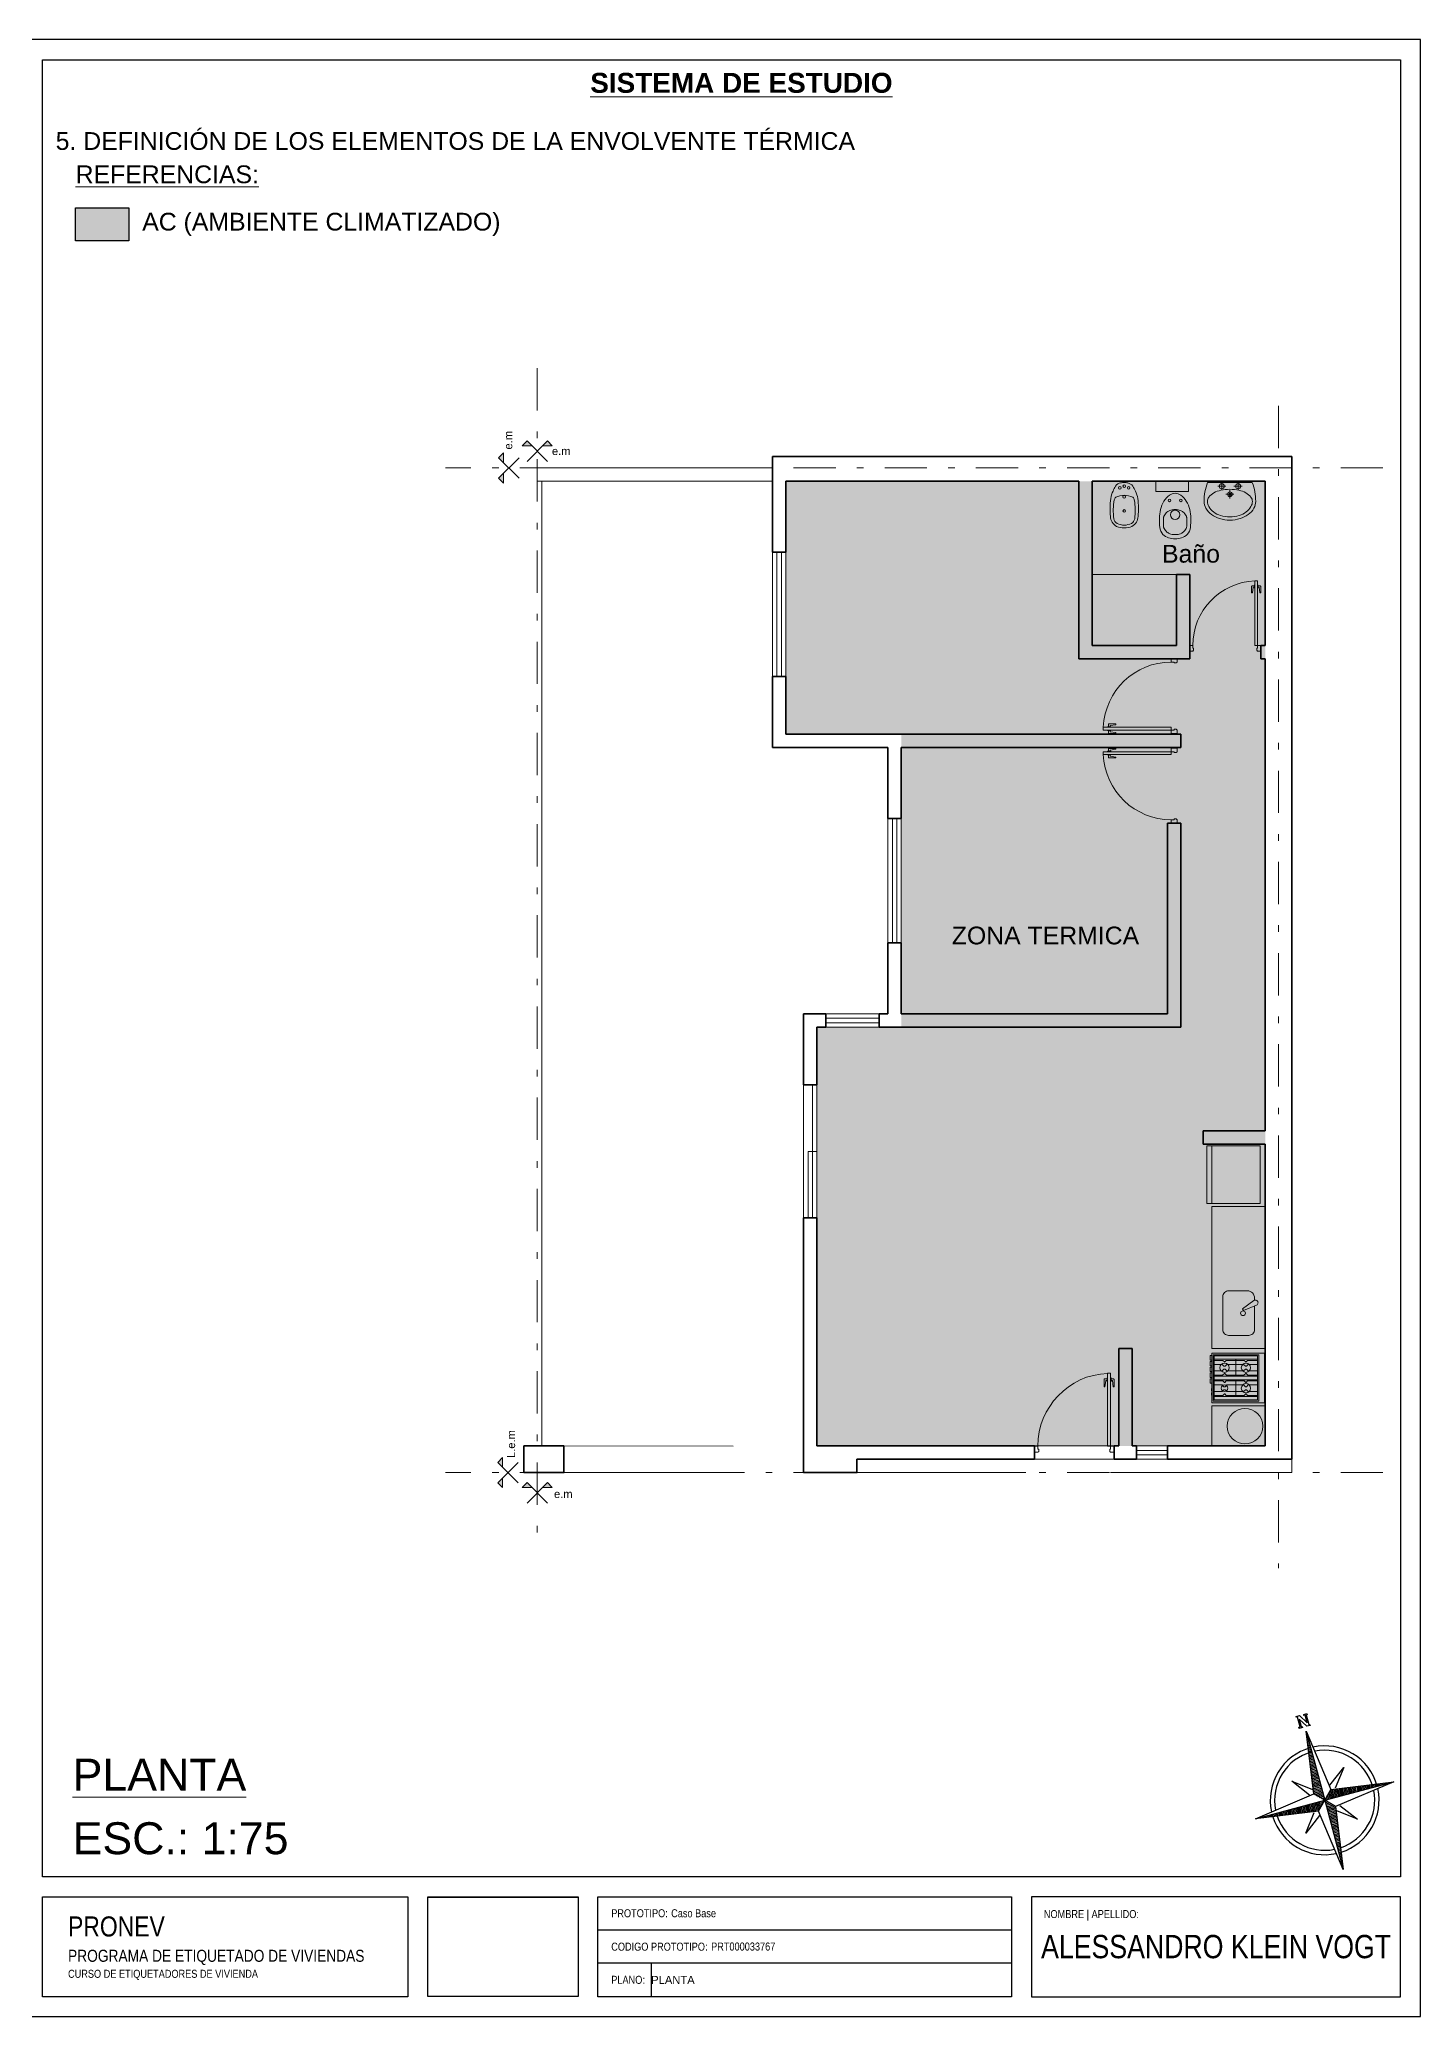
# Model space of a CAD drawing. Header units: millimetres. Extents: x 2761 to 3221, y 1635 to 1962.
# Drawn here: x 3010.04 to 3030.72, y 1862.17 to 1891.87 of the extents above; entities that cross this region are included whole.
import ezdxf
from ezdxf.enums import TextEntityAlignment as Align

# ---------------------------------------------------------------- set-up
doc = ezdxf.new("R2010")
doc.units = ezdxf.units.MM
doc.linetypes.add('DASHDOT', pattern=[25.4, 12.7, -6.35, 0, -6.35])
doc.linetypes.add('DASHED', pattern=[19.05, 12.7, -6.35])
for name, color, linetype, lineweight in [('Aberturas', 239, 'Continuous', 18), ('Artefacctos', 249, 'Continuous', 20), ('Detalles', 3, 'Continuous', 15), ('Ejes', 3, 'DASHDOT', 13), ('Muros', 6, 'Continuous', 50), ('Proyecciones', 249, 'DASHED', 0), ('Textos', 3, 'Continuous', 9)]:
    doc.layers.add(name, color=color, linetype=linetype, lineweight=lineweight)
doc.layers.add('Ambientes Climatizados', color=7, linetype='Continuous', lineweight=15, true_color=0x9fc5e8)
doc.layers.add('No View', color=70, linetype='Continuous', plot=False)
doc.styles.add('ROMANS', font='romans', dxfattribs={"width": 0.8})
doc.styles.get("Standard").update_dxf_attribs({"font": 'arial.ttf'})
picture_1 = doc.add_image_def('image1.png', size_in_pixel=(356, 237))

# ---------------------------------------------------------------- blocks, each defined once
blk = doc.blocks.new('Rotulo-PRONEV')
at = {"ltscale": 4}
for p, q in [((14.857, 1.299), (8.644, 1.299)), ((14.857, 0.801), (8.644, 0.801))]:
    blk.add_line(p, q, dxfattribs=at)
for points in [[(20.701, 2.099), (0.299, 2.099), (0.299, 29.398), (20.701, 29.398)], [(0.299, 1.797), (5.789, 1.797), (5.789, 0.294), (0.299, 0.294)], [(14.857, 0.296), (8.644, 0.296), (8.644, 1.8), (14.857, 1.8)], [(20.701, 1.8), (15.156, 1.8), (15.156, 0.296), (20.701, 0.296)]]:
    blk.add_lwpolyline(points, close=True, dxfattribs=at)
at = {"layer": 'No View'}
blk.add_line((9.444, 0.801), (9.444, 0.296), dxfattribs=at)
for points in [[(0, 0), (21, 0), (21, 29.7), (0, 29.7)], [(6.088, 1.793), (8.345, 1.793), (8.345, 0.298), (6.088, 0.298)]]:
    blk.add_lwpolyline(points, close=True, dxfattribs=at)
at = {"lineweight": 0, "insert": (0.685, 1.503), "char_height": 0.1803, "width": 5.63699, "attachment_point": 1, "line_spacing_factor": 0.999934}
blk.add_mtext('{\\fArial Narrow|b0|i0|c0|p34;\\H1.66667x;PRONEV\\P\\H0.6x;PROGRAMA DE ETIQUETADO DE VIVIENDAS \\P\\H0.66667x;CURSO DE ETIQUETADORES DE VIVIENDA}', dxfattribs=at)
at = {"lineweight": 0, "line_spacing_factor": 0.999934}
for s, insert, char_height, attachment_point in [('{\\fArial Narrow|b0|i0|c0|p34;PROTOTIPO:}', (8.844, 1.55), 0.1202, 4), ('{\\fArial Narrow|b0|i0|c0|p34;Caso Base}', (9.744, 1.55), 0.1202, 4), ('{\\fArial Narrow|b0|i0|c0|p34;NOMBRE | APELLIDO:}', (15.342, 1.599), 0.1202, 1), ('{\\fArial Narrow|b0|i0|c0|p34;ALESSANDRO KLEIN VOGT}', (17.929, 1.048), 0.35, 5), ('{\\fArial Narrow|b0|i0|c0|p34;CODIGO PROTOTIPO}:', (8.844, 1.048), 0.1202, 4), ('{\\fArial Narrow|b0|i0|c0|p34;PRT000033767}', (10.344, 1.05), 0.1202, 4), ('{\\fArial Narrow|b0|i0|c0|p34;PLANO}:', (8.844, 0.55), 0.1202, 4)]:
    blk.add_mtext(s, dxfattribs=dict(at, insert=insert, char_height=char_height, attachment_point=attachment_point))
image = blk.add_image(picture_1, insert=(6.088, 0.298), size_in_units=(2.257, 1.502))
image.dxf.flags = 7
blk = doc.blocks.new('*X5')
at = {"color": 0, "linetype": 'ByBlock'}
for p, q in [((-217.53, 160.5), (-217.53, 160.5)), ((-217.52, 160.498), (-217.52, 160.5)), ((-217.51, 160.497), (-217.51, 160.5)), ((-217.5, 160.496), (-217.5, 160.5)), ((-217.49, 160.494), (-217.49, 160.5)), ((-217.48, 160.493), (-217.48, 160.5)), ((-217.47, 160.491), (-217.47, 160.5)), ((-217.46, 160.49), (-217.46, 160.5)), ((-217.45, 160.488), (-217.45, 160.5)), ((-217.44, 160.487), (-217.44, 160.5)), ((-217.43, 160.486), (-217.43, 160.5)), ((-217.42, 160.484), (-217.42, 160.5)), ((-217.41, 160.483), (-217.41, 160.5)), ((-217.4, 160.481), (-217.4, 160.5)), ((-217.39, 160.48), (-217.39, 160.5)), ((-217.38, 160.478), (-217.38, 160.5)), ((-217.37, 160.477), (-217.37, 160.5)), ((-217.36, 160.476), (-217.36, 160.5)), ((-217.35, 160.474), (-217.35, 160.5)), ((-217.34, 160.473), (-217.34, 160.5)), ((-217.33, 160.471), (-217.33, 160.5)), ((-217.32, 160.47), (-217.32, 160.5)), ((-217.31, 160.468), (-217.31, 160.5)), ((-217.3, 160.467), (-217.3, 160.5)), ((-217.29, 160.466), (-217.29, 160.5)), ((-217.28, 160.464), (-217.28, 160.5)), ((-217.27, 160.463), (-217.27, 160.5)), ((-217.26, 160.461), (-217.26, 160.5)), ((-217.25, 160.46), (-217.25, 160.5)), ((-217.24, 160.458), (-217.24, 160.5)), ((-217.23, 160.457), (-217.23, 160.5)), ((-217.22, 160.456), (-217.22, 160.5)), ((-217.21, 160.454), (-217.21, 160.5)), ((-217.2, 160.453), (-217.2, 160.5)), ((-217.19, 160.451), (-217.19, 160.5)), ((-217.18, 160.45), (-217.18, 160.5)), ((-217.17, 160.448), (-217.17, 160.5)), ((-217.16, 160.447), (-217.16, 160.5)), ((-217.15, 160.446), (-217.15, 160.5)), ((-217.14, 160.444), (-217.14, 160.5)), ((-217.13, 160.443), (-217.13, 160.5)), ((-217.12, 160.441), (-217.12, 160.5)), ((-217.11, 160.44), (-217.11, 160.5)), ((-217.1, 160.438), (-217.1, 160.5)), ((-217.09, 160.441), (-217.09, 160.5)), ((-217.08, 160.451), (-217.08, 160.5)), ((-217.07, 160.461), (-217.07, 160.5)), ((-217.06, 160.471), (-217.06, 160.5)), ((-217.05, 160.481), (-217.05, 160.5)), ((-217.04, 160.491), (-217.04, 160.5))]:
    blk.add_line(p, q, dxfattribs=at)
blk = doc.blocks.new('Sbpln014')
at = {"color": 0, "linetype": 'ByBlock'}
for p, q in [((-0.156, 0.156), (0, 1.25)), ((0, 1.25), (0.156, 0.156)), ((0, 1.25), (0, 0)), ((-0.234, 0.156), (-0.469, 0.469)), ((-0.469, 0.469), (-0.156, 0.234)), ((0.156, 0.234), (0.469, 0.469)), ((0.469, 0.469), (0.234, 0.156)), ((-1.25, 0), (-0.156, 0.156)), ((-0.156, -0.156), (-1.25, 0)), ((0, 0), (-1.25, 0)), ((-0.156, 0.156), (0, 0)), ((-0.156, -0.156), (0, 0)), ((0, 0), (0.156, 0.156)), ((0, 0), (0.156, -0.156)), ((0, 0), (0, -1.25)), ((1.25, 0), (0, 0)), ((0.156, 0.156), (1.25, 0)), ((-0.469, -0.469), (-0.234, -0.156)), ((-0.156, -0.234), (-0.469, -0.469)), ((0, -1.25), (-0.156, -0.156)), ((0.156, -0.156), (0, -1.25)), ((1.25, 0), (0.156, -0.156)), ((0.469, -0.469), (0.156, -0.234)), ((0.234, -0.156), (0.469, -0.469))]:
    blk.add_line(p, q, dxfattribs=at)
blk.add_lwpolyline([(1.348, 0.064), (1.348, 0.044), (1.328, 0.044), (1.328, 0.103), (1.348, 0.103), (1.348, 0.083), (1.523, 0.083), (1.523, 0.103), (1.543, 0.103), (1.543, 0.044), (1.387, -0.053), (1.523, -0.053), (1.523, -0.034), (1.543, -0.034), (1.543, -0.092), (1.523, -0.092), (1.523, -0.073), (1.348, -0.073), (1.348, -0.092), (1.328, -0.092), (1.328, -0.034), (1.484, 0.064), (1.348, 0.064)], dxfattribs=at)
for radius, start, end in [(0.95, 92.5891, 177.4109), (0.873, 93.5464, 176.4536), (0.95, 0, 87.4109), (0.873, 0, 86.4536), (0.95, 182.5891, 267.4109), (0.873, 183.5464, 266.4536), (0.95, 270, 357.4109), (0.873, 270, 356.4536)]:
    blk.add_arc((0, 0), radius, start, end, dxfattribs=at)
for p, xscale, yscale, zscale, rotation in [((-401.25, -542.578), 2.499999999999996, 2.499999999999996, 2.499999999999996, 270), ((-542.578, 401.25), 2.5, 2.5, 2.5, 180), ((401.25, 542.578), 2.5, 2.5, 2.5, 90)]:
    blk.add_blockref('*X5', p, dxfattribs=dict(at, xscale=xscale, yscale=yscale, zscale=zscale, rotation=rotation))
at = {"color": 0, "linetype": 'ByBlock', "xscale": 2.5, "yscale": 2.5, "zscale": 2.5}
blk.add_blockref('*X5', (542.578, -401.25), dxfattribs=at)
blk = doc.blocks.new('Bidet')
at = {"color": 0, "linetype": 'ByBlock'}
blk.add_lwpolyline([(0.097, 0.628, -0.262722), (0.176, 0.5, -0.061431), (0.171, 0.274, -0.073837), (0.143, 0.178, -0.02136), (0.11, 0.116, -0.217458), (0.046, 0.075, -0.067695), (0, 0.071, -0.067639), (-0.045, 0.075, -0.190009), (-0.109, 0.116, -0.02136), (-0.143, 0.178, -0.069685), (-0.171, 0.274, -0.061431), (-0.176, 0.5, -0.262722), (-0.097, 0.628, -0.09682), (0, 0.645, -0.096471), (0.097, 0.628)], format="xyb", close=True, dxfattribs=at)
for points in [[(-0.127, 0.29, -0.084724), (-0.132, 0.53, -0.252864), (-0.091, 0.589, -0.103412), (0, 0.612, -0.103412)], [(0.127, 0.29, 0.084724), (0.132, 0.53, 0.252864), (0.091, 0.589, 0.103412), (0.001, 0.612, 0.103412)], [(0, 0.231, -0.087783), (-0.109, 0.258, -0.148188), (-0.127, 0.29, -0.09678)], [(0.001, 0.231, 0.087783), (0.109, 0.258, 0.148188), (0.127, 0.29, 0.09678)]]:
    blk.add_lwpolyline(points, format="xyb", dxfattribs=at)
for centre, radius in [((0, 0.431), 0.0166), ((0, 0.253), 0.0171), ((-0.056, 0.137), 0.0166), ((0, 0.116), 0.0166), ((0.056, 0.137), 0.0166)]:
    blk.add_circle(centre, radius, dxfattribs=at)
blk = doc.blocks.new('Inodoro')
at = {"color": 0, "linetype": 'ByBlock'}
blk.add_lwpolyline([(0, 0.585, 0.193023), (-0.137, 0.535, 0.145572), (-0.172, 0.456, 0.077711), (-0.165, 0.255, 0.087544), (-0.125, 0.161, 0.055228), (-0.065, 0.091, 0.090627), (0, 0.072, 0.091051), (0.065, 0.091, 0.055228), (0.126, 0.161, 0.087544), (0.165, 0.255, 0.077711), (0.172, 0.456, 0.145572), (0.137, 0.535, 0.193023), (0, 0.585, 61.25604)], format="xyb", close=True, dxfattribs=at)
for points in [[(-0.015, 0.536), (-0.033, 0.535, 0.028747), (-0.061, 0.527, 0.052421), (-0.075, 0.521, 0.050041), (-0.092, 0.508, 0.040538), (-0.109, 0.49, 0.036304), (-0.125, 0.468, 0.08346), (-0.129, 0.457, 0.024812), (-0.13, 0.446, 0.009631), (-0.132, 0.42, 0.014344), (-0.133, 0.411, 0.009208), (-0.132, 0.396)], [(0.015, 0.536), (0.033, 0.535, -0.028747), (0.061, 0.527, -0.052421), (0.075, 0.521, -0.050041), (0.092, 0.508, -0.040538), (0.109, 0.49, -0.036304), (0.124, 0.468, -0.08346), (0.129, 0.457, -0.024812), (0.13, 0.446, -0.009631), (0.132, 0.42, -0.014344), (0.132, 0.411, -0.009208), (0.132, 0.396)], [(-0.015, 0.256), (-0.033, 0.258, -0.028747), (-0.061, 0.265, -0.052421), (-0.075, 0.272, -0.050041), (-0.092, 0.284, -0.040538), (-0.109, 0.303, -0.036304), (-0.125, 0.325, -0.08346), (-0.129, 0.336, -0.024812), (-0.13, 0.346, -0.009631), (-0.132, 0.373, -0.014344), (-0.133, 0.382, -0.009208), (-0.132, 0.396)], [(0.015, 0.256), (0.033, 0.258, 0.028747), (0.061, 0.265, 0.052421), (0.075, 0.272, 0.050041), (0.092, 0.284, 0.040538), (0.109, 0.303, 0.036304), (0.124, 0.325, 0.08346), (0.129, 0.336, 0.024812), (0.13, 0.346, 0.009631), (0.132, 0.373, 0.014344), (0.132, 0.382, 0.009208), (0.132, 0.396)]]:
    blk.add_lwpolyline(points, format="xyb", dxfattribs=at)
for points in [[(-0.015, 0.536), (0, 0.536)], [(0.015, 0.536), (0, 0.536)], [(-0.015, 0.256), (0, 0.256)], [(0.015, 0.256), (0, 0.256)]]:
    blk.add_lwpolyline(points, dxfattribs=at)
for centre, radius in [((0, 0.314), 0.0535), ((-0.064, 0.152), 0.0141), ((0.064, 0.152), 0.0141)]:
    blk.add_circle(centre, radius, dxfattribs=at)
at = {"color": 0, "linetype": 'ByBlock', "style": 'ROMANS', "flags": 1}
blk.add_attdef('NOMENCLATURA', text='', height=0.08, dxfattribs=at).set_placement((0.017, 0.438), align=Align.MIDDLE)
blk = doc.blocks.new('Lav1')
at = {"color": 0, "linetype": 'ByBlock'}
for p, q in [((-0.098, 0.005), (-0.098, -0.092)), ((0.098, 0.005), (0.098, -0.092)), ((-0.146, -0.044), (-0.049, -0.044)), ((-0.048, -0.14), (0.048, -0.14)), ((0, -0.092), (0, -0.189)), ((0.049, -0.044), (0.146, -0.044))]:
    blk.add_line(p, q, dxfattribs=at)
for points in [[(0.268, 0, -0.093113), (0.31, -0.225, -0.130379), (0.288, -0.307, -0.106492), (0.219, -0.384, -0.084146), (0.123, -0.432, -0.073141), (0, -0.45, -0.073141), (-0.123, -0.432, -0.084146), (-0.219, -0.384, -0.106492), (-0.288, -0.307, -0.130379), (-0.31, -0.225, -0.093113), (-0.268, 0)], [(-0.27, -0.225, -0.165741), (-0.253, -0.175, -0.105633), (-0.191, -0.122, -0.068595), (-0.109, -0.092, -0.054776), (0, -0.08, -0.054776), (0.109, -0.092, -0.068595), (0.191, -0.122, -0.105633), (0.253, -0.175, -0.165741), (0.27, -0.225, -0.130379), (0.253, -0.287, -0.106492), (0.196, -0.352, -0.084146), (0.111, -0.394, -0.073141), (0, -0.41, -0.073141), (-0.111, -0.394, -0.084146), (-0.196, -0.352, -0.106492), (-0.253, -0.287, -0.130379)]]:
    blk.add_lwpolyline(points, format="xyb", close=True, dxfattribs=at)
for centre, radius in [((-0.098, -0.044), 0.03), ((0, -0.14), 0.028), ((0, -0.14), 0.014), ((0.098, -0.044), 0.03)]:
    blk.add_circle(centre, radius, dxfattribs=at)
blk = doc.blocks.new('P82i')
at = {"color": 0, "linetype": 'ByBlock'}
for points in [[(0.036, 0.828), (0.011, 0.828, 0.414214), (0.001, 0.818), (0.001, 0.738), (0.011, 0.738), (0.021, 0.808), (0.036, 0.808)], [(0.081, 0.828), (0.106, 0.828, -0.414214), (0.116, 0.818), (0.116, 0.738), (0.106, 0.738), (0.096, 0.808), (0.081, 0.808)]]:
    blk.add_lwpolyline(points, format="xyb", dxfattribs=at)
for points in [[(0.041, 0.798), (0.036, 0.798), (0.036, 0.838), (0.041, 0.838)], [(0.076, 0.838), (0.081, 0.838), (0.081, 0.798), (0.076, 0.798)]]:
    blk.add_lwpolyline(points, dxfattribs=at)
for points in [[(0.076, 0.89), (0.041, 0.89), (0.041, 0.07), (0.076, 0.07)], [(0, 0.07), (0.041, 0.07), (0.041, 0.035), (0.051, 0.035), (0.051, 0.01), (0.041, 0), (0, 0)], [(0.9, 0), (0.861, 0), (0.851, 0.01), (0.851, 0.035), (0.861, 0.035), (0.861, 0.07), (0.9, 0.07)]]:
    blk.add_lwpolyline(points, close=True, dxfattribs=at)
blk.add_arc((0.041, 0.07), 0.82, 360, 87.5537, dxfattribs=at)

msp = doc.modelspace()

# ---------------------------------------------------------------- hatches: boundary and pattern name
at = {"layer": 'Ambientes Climatizados'}
h = msp.add_hatch(color=256, dxfattribs=at)
h.dxf.hatch_style = 1
h.paths.add_polyline_path([(3011.382, 1889.345), (3010.582, 1889.345), (3010.582, 1888.845), (3011.382, 1888.845)])
at = {"layer": 'Ambientes Climatizados', "lineweight": 20, "transparency": 33554559}
h = msp.add_hatch(color=256, dxfattribs=at)
h.dxf.hatch_style = 1
h.paths.add_polyline_path([(3028.45, 1885.235), (3021.25, 1885.235), (3021.25, 1881.435), (3022.983, 1881.435), (3022.983, 1877.035), (3021.716, 1877.035), (3021.716, 1870.742), (3028.45, 1870.742)])
at = {"layer": 'Textos', "true_color": 0xc7c8ca}
h = msp.add_hatch(color=9, dxfattribs=at)
h.paths.add_polyline_path([(3016.936, 1885.281), (3017.01, 1885.209), (3017.01, 1885.355)])
h.paths.add_polyline_path([(3016.936, 1885.588), (3017.01, 1885.515), (3017.01, 1885.66)])
h = msp.add_hatch(color=9, dxfattribs=at)
h.paths.add_polyline_path([(3017.363, 1885.841), (3017.291, 1885.768), (3017.436, 1885.768)])
h.paths.add_polyline_path([(3017.67, 1885.841), (3017.597, 1885.768), (3017.741, 1885.768)])
h = msp.add_hatch(color=9, dxfattribs=at)
h.paths.add_polyline_path([(3016.921, 1870.188), (3016.994, 1870.116), (3016.994, 1870.262)])
h.paths.add_polyline_path([(3016.921, 1870.495), (3016.994, 1870.422), (3016.994, 1870.567)])
h = msp.add_hatch(color=9, dxfattribs=at)
h.paths.add_polyline_path([(3017.363, 1870.191), (3017.291, 1870.118), (3017.436, 1870.118)])
h.paths.add_polyline_path([(3017.67, 1870.191), (3017.597, 1870.118), (3017.741, 1870.118)])

# ---------------------------------------------------------------- linework, layer by layer
at = {"layer": 'Aberturas', "color": 9, "true_color": 0xc7c8ca}
for p, q in [((3021.05, 1884.168), (3021.05, 1882.301)), ((3021.116, 1884.168), (3021.116, 1882.301)), ((3021.183, 1884.168), (3021.183, 1882.301)), ((3021.25, 1884.168), (3021.25, 1882.301)), ((3022.783, 1880.168), (3022.783, 1878.301)), ((3022.85, 1880.168), (3022.85, 1878.301)), ((3022.916, 1880.168), (3022.916, 1878.301)), ((3022.983, 1880.168), (3022.983, 1878.301)), ((3022.65, 1877.235), (3021.85, 1877.235)), ((3022.65, 1877.168), (3021.85, 1877.168)), ((3022.65, 1877.101), (3021.85, 1877.101)), ((3022.65, 1877.035), (3021.85, 1877.035)), ((3021.516, 1876.168), (3021.516, 1874.168)), ((3021.65, 1876.168), (3021.65, 1874.168)), ((3021.716, 1874.168), (3021.716, 1876.168)), ((3021.583, 1875.168), (3021.583, 1874.168)), ((3021.716, 1875.168), (3021.583, 1875.168)), ((3026.516, 1870.742), (3026.983, 1870.742)), ((3026.983, 1870.675), (3026.516, 1870.675)), ((3026.983, 1870.608), (3026.516, 1870.608)), ((3026.983, 1870.542), (3026.516, 1870.542))]:
    msp.add_line(p, q, dxfattribs=at)
at = {"layer": 'Artefacctos', "color": 9, "lineweight": 20, "true_color": 0xc7c8ca}
for p, q in [((3027.116, 1883.835), (3025.85, 1883.835)), ((3027.65, 1874.387), (3027.65, 1875.253)), ((3027.65, 1874.342), (3027.65, 1872.206)), ((3028.45, 1874.342), (3027.65, 1874.342)), ((3027.65, 1872.206), (3028.45, 1872.206)), ((3027.685, 1872.045), (3028.336, 1872.045)), ((3028.01, 1872.045), (3028.01, 1871.79)), ((3027.685, 1871.79), (3028.336, 1871.79)), ((3027.685, 1871.737), (3028.336, 1871.737)), ((3028.01, 1871.483), (3028.01, 1871.737)), ((3027.685, 1871.483), (3028.336, 1871.483)), ((3028.45, 1871.346), (3027.65, 1871.346)), ((3027.65, 1871.346), (3027.65, 1870.742))]:
    msp.add_line(p, q, dxfattribs=at)
for points in [[(3026.808, 1885.235), (3027.298, 1885.235), (3027.298, 1885.079), (3026.808, 1885.079)], [(3027.575, 1875.253), (3028.375, 1875.253), (3028.375, 1874.387), (3027.575, 1874.387)], [(3027.65, 1871.391), (3028.44, 1871.391), (3028.44, 1872.137), (3027.65, 1872.137)], [(3027.668, 1871.417), (3027.668, 1872.111), (3028.353, 1872.111), (3028.353, 1871.417)], [(3027.685, 1871.434), (3027.685, 1872.094), (3028.336, 1872.094), (3028.336, 1871.434)]]:
    msp.add_lwpolyline(points, close=True, dxfattribs=at)
for points in [[(3028.289, 1872.931), (3028.289, 1872.964, 0.414412), (3028.183, 1873.073), (3027.9, 1873.073, 0.414214), (3027.814, 1872.987), (3027.814, 1872.489, 0.414214), (3027.9, 1872.403), (3028.203, 1872.403, 0.414214), (3028.289, 1872.489), (3028.289, 1872.844)], [(3028.336, 1872.028), (3028.188, 1872.028, 0.199), (3028.186, 1872.027), (3028.163, 1872.004, -0.414411), (3028.159, 1872.004), (3028.136, 1872.027, 0.199), (3028.134, 1872.028), (3027.866, 1872.028, 0.199), (3027.864, 1872.027), (3027.841, 1872.004, -0.414411), (3027.837, 1872.004), (3027.814, 1872.027, 0.199), (3027.812, 1872.028), (3027.685, 1872.028)], [(3028.336, 1871.808), (3028.188, 1871.808, -0.199), (3028.186, 1871.809), (3028.163, 1871.831, 0.414411), (3028.159, 1871.831), (3028.136, 1871.809, -0.199), (3028.134, 1871.808), (3027.866, 1871.808, -0.199), (3027.864, 1871.809), (3027.841, 1871.831, 0.414411), (3027.837, 1871.831), (3027.814, 1871.809, -0.199), (3027.812, 1871.808), (3027.685, 1871.808)], [(3028.336, 1871.72), (3028.188, 1871.72, 0.199), (3028.186, 1871.719), (3028.163, 1871.696, -0.414411), (3028.159, 1871.696), (3028.136, 1871.719, 0.199), (3028.134, 1871.72), (3027.866, 1871.72, 0.199), (3027.864, 1871.719), (3027.841, 1871.696, -0.414411), (3027.837, 1871.696), (3027.814, 1871.719, 0.199), (3027.812, 1871.72), (3027.685, 1871.72)], [(3028.336, 1871.5), (3028.188, 1871.5, -0.199), (3028.186, 1871.501), (3028.163, 1871.524, 0.414411), (3028.159, 1871.524), (3028.136, 1871.501, -0.199), (3028.134, 1871.5), (3027.866, 1871.5, -0.199), (3027.864, 1871.501), (3027.841, 1871.524, 0.414411), (3027.837, 1871.524), (3027.814, 1871.501, -0.199), (3027.812, 1871.5), (3027.685, 1871.5)]]:
    msp.add_lwpolyline(points, format="xyb", dxfattribs=at)
msp.add_lwpolyline([(3028.125, 1872.775), (3028.321, 1872.858, 1.03918), (3028.281, 1872.927), (3028.111, 1872.8)], format="xyb", close=True, dxfattribs=at)
for points in [[(3027.65, 1872.033), (3027.624, 1872.033), (3027.624, 1872.099), (3027.65, 1872.099)], [(3027.65, 1871.946), (3027.624, 1871.946), (3027.624, 1872.012), (3027.65, 1872.012)], [(3027.65, 1871.859), (3027.624, 1871.859), (3027.624, 1871.926), (3027.65, 1871.926)], [(3027.65, 1871.772), (3027.624, 1871.772), (3027.624, 1871.839), (3027.65, 1871.839)], [(3027.65, 1871.685), (3027.624, 1871.685), (3027.624, 1871.752), (3027.65, 1871.752)], [(3027.685, 1871.967), (3027.804, 1871.967), (3027.83, 1871.941), (3027.848, 1871.941), (3027.874, 1871.967), (3028.126, 1871.967), (3028.152, 1871.941), (3028.17, 1871.941), (3028.196, 1871.967), (3028.336, 1871.967)], [(3027.685, 1871.869), (3027.804, 1871.869), (3027.83, 1871.895), (3027.848, 1871.895), (3027.874, 1871.869), (3028.126, 1871.869), (3028.152, 1871.895), (3028.17, 1871.895), (3028.196, 1871.869), (3028.336, 1871.869)], [(3027.65, 1871.571), (3027.641, 1871.571), (3027.641, 1871.606), (3027.65, 1871.606)], [(3027.65, 1871.504), (3027.641, 1871.504), (3027.641, 1871.539), (3027.65, 1871.539)], [(3027.685, 1871.659), (3027.804, 1871.659), (3027.83, 1871.633), (3027.848, 1871.633), (3027.874, 1871.659), (3028.126, 1871.659), (3028.152, 1871.633), (3028.17, 1871.633), (3028.196, 1871.659), (3028.336, 1871.659)], [(3027.685, 1871.561), (3027.804, 1871.561), (3027.83, 1871.587), (3027.848, 1871.587), (3027.874, 1871.561), (3028.126, 1871.561), (3028.152, 1871.587), (3028.17, 1871.587), (3028.196, 1871.561), (3028.336, 1871.561)]]:
    msp.add_lwpolyline(points, dxfattribs=at)
for centre, radius in [((3028.116, 1872.736), 0.036), ((3027.839, 1871.918), 0.07), ((3028.161, 1871.918), 0.07), ((3027.839, 1871.61), 0.049), ((3028.161, 1871.61), 0.07), ((3028.146, 1871.04), 0.267)]:
    msp.add_circle(centre, radius, dxfattribs=at)
at = {"layer": 'Detalles', "color": 9, "lineweight": 20, "true_color": 0xc7c8ca}
msp.add_line((3017.583, 1885.235), (3017.583, 1870.742), dxfattribs=at)
at = {"layer": 'Ejes', "color": 9, "ltscale": 0.05, "true_color": 0xc7c8ca}
for p, q in [((3017.516, 1886.935), (3017.516, 1869.324)), ((3028.65, 1886.367), (3028.65, 1868.905)), ((3030.219, 1885.435), (3016.137, 1885.435)), ((3030.219, 1870.342), (3016.137, 1870.342))]:
    msp.add_line(p, q, dxfattribs=at)
at = {"layer": 'Muros', "color": 9, "lineweight": 20, "true_color": 0xc7c8ca}
for p, q in [((3021.05, 1885.435), (3017.516, 1885.435)), ((3017.516, 1885.435), (3017.516, 1885.235)), ((3021.05, 1885.235), (3017.516, 1885.235))]:
    msp.add_line(p, q, dxfattribs=at)
at = {"layer": 'Muros', "color": 9, "lineweight": 35, "true_color": 0xc7c8ca}
for p, q in [((3028.85, 1885.607), (3021.05, 1885.607)), ((3021.05, 1885.607), (3021.05, 1884.168)), ((3028.85, 1885.607), (3028.85, 1870.542)), ((3025.65, 1885.235), (3021.25, 1885.235)), ((3021.25, 1884.168), (3021.25, 1885.235)), ((3025.65, 1885.235), (3025.65, 1882.568)), ((3028.45, 1885.235), (3025.85, 1885.235)), ((3025.85, 1885.235), (3025.85, 1882.768)), ((3028.45, 1885.235), (3028.45, 1882.768)), ((3021.05, 1884.168), (3021.25, 1884.168)), ((3027.116, 1882.768), (3027.116, 1883.835)), ((3027.116, 1883.835), (3027.316, 1883.835)), ((3027.316, 1882.568), (3027.316, 1883.835)), ((3025.85, 1882.768), (3027.116, 1882.768)), ((3028.383, 1882.768), (3028.383, 1882.568)), ((3028.383, 1882.768), (3028.45, 1882.768)), ((3025.65, 1882.568), (3027.316, 1882.568)), ((3028.383, 1882.568), (3028.45, 1882.568)), ((3028.45, 1882.568), (3028.45, 1875.475)), ((3021.05, 1882.301), (3021.05, 1881.235)), ((3021.05, 1882.301), (3021.25, 1882.301)), ((3021.25, 1882.301), (3021.25, 1881.435)), ((3021.05, 1881.235), (3022.783, 1881.235)), ((3021.25, 1881.435), (3027.183, 1881.435)), ((3022.783, 1881.235), (3022.783, 1880.168)), ((3022.983, 1881.235), (3022.983, 1880.168)), ((3022.983, 1881.235), (3027.183, 1881.235)), ((3027.183, 1881.435), (3027.183, 1881.235)), ((3022.783, 1880.168), (3022.983, 1880.168)), ((3026.983, 1880.101), (3026.983, 1877.235)), ((3026.983, 1880.101), (3027.183, 1880.101)), ((3027.183, 1880.101), (3027.183, 1877.035)), ((3022.783, 1878.301), (3022.783, 1877.235)), ((3022.783, 1878.301), (3022.983, 1878.301)), ((3022.983, 1878.301), (3022.983, 1877.235)), ((3021.516, 1877.235), (3021.516, 1876.168)), ((3021.85, 1877.235), (3021.516, 1877.235)), ((3021.85, 1877.235), (3021.85, 1877.035)), ((3022.783, 1877.235), (3022.65, 1877.235)), ((3022.65, 1877.235), (3022.65, 1877.035)), ((3026.983, 1877.235), (3022.983, 1877.235)), ((3021.716, 1877.035), (3021.716, 1876.168)), ((3021.85, 1877.035), (3021.716, 1877.035)), ((3027.183, 1877.035), (3022.65, 1877.035)), ((3021.716, 1876.168), (3021.516, 1876.168)), ((3027.516, 1875.475), (3027.516, 1875.275)), ((3028.45, 1875.475), (3027.516, 1875.475)), ((3027.518, 1875.275), (3027.516, 1875.275)), ((3028.45, 1875.275), (3027.518, 1875.275)), ((3028.45, 1875.275), (3028.45, 1870.742)), ((3021.516, 1874.168), (3021.516, 1870.342)), ((3021.716, 1874.168), (3021.516, 1874.168)), ((3021.716, 1874.168), (3021.516, 1874.168)), ((3021.716, 1874.168), (3021.716, 1870.742)), ((3026.25, 1872.206), (3026.25, 1870.742)), ((3026.45, 1872.206), (3026.25, 1872.206)), ((3026.45, 1872.206), (3026.45, 1870.742)), ((3021.716, 1870.742), (3024.983, 1870.742)), ((3022.316, 1870.542), (3024.983, 1870.542)), ((3024.983, 1870.742), (3024.983, 1870.542)), ((3026.25, 1870.742), (3026.183, 1870.742)), ((3026.183, 1870.742), (3026.183, 1870.542)), ((3026.516, 1870.542), (3026.183, 1870.542)), ((3026.516, 1870.742), (3026.45, 1870.742)), ((3026.516, 1870.742), (3026.516, 1870.542)), ((3028.45, 1870.742), (3026.983, 1870.742)), ((3026.983, 1870.742), (3026.983, 1870.542)), ((3028.85, 1870.542), (3026.983, 1870.542))]:
    msp.add_line(p, q, dxfattribs=at)
for points in [[(3017.316, 1870.342), (3017.916, 1870.342), (3017.916, 1870.742), (3017.316, 1870.742), (3017.316, 1870.342)], [(3021.516, 1870.342), (3022.316, 1870.342), (3022.316, 1870.542)]]:
    msp.add_lwpolyline(points, dxfattribs=at)
at = {"layer": 'No View'}
msp.add_lwpolyline([(3010.582, 1889.345), (3011.382, 1889.345), (3011.382, 1888.845), (3010.582, 1888.845)], close=True, dxfattribs=at)
at = {"layer": 'Proyecciones', "color": 9, "ltscale": 0.2, "true_color": 0xc7c8ca}
for p, q in [((3017.917, 1870.742), (3021.516, 1870.74)), ((3026.183, 1870.742), (3024.983, 1870.742)), ((3024.983, 1870.542), (3026.183, 1870.542)), ((3028.85, 1870.542), (3028.85, 1870.342)), ((3017.916, 1870.343), (3021.516, 1870.342)), ((3022.316, 1870.342), (3028.85, 1870.342))]:
    msp.add_line(p, q, dxfattribs=at)
at = {"layer": 'Textos', "color": 9, "true_color": 0xc7c8ca}
for p, q in [((3016.936, 1885.588), (3017.01, 1885.66)), ((3017.01, 1885.66), (3017.01, 1885.515)), ((3017.363, 1885.841), (3017.291, 1885.768)), ((3017.436, 1885.768), (3017.291, 1885.768)), ((3017.363, 1885.841), (3017.67, 1885.534)), ((3017.363, 1885.534), (3017.67, 1885.841)), ((3017.741, 1885.768), (3017.597, 1885.768)), ((3017.67, 1885.841), (3017.741, 1885.768)), ((3016.936, 1885.281), (3017.243, 1885.588)), ((3017.243, 1885.281), (3016.936, 1885.588)), ((3016.936, 1885.281), (3017.01, 1885.209)), ((3017.01, 1885.355), (3017.01, 1885.209)), ((3016.921, 1870.495), (3016.994, 1870.567)), ((3016.994, 1870.567), (3016.994, 1870.422)), ((3016.921, 1870.188), (3017.228, 1870.495)), ((3017.228, 1870.188), (3016.921, 1870.495)), ((3016.994, 1870.262), (3016.994, 1870.116)), ((3016.921, 1870.188), (3016.994, 1870.116)), ((3017.363, 1870.191), (3017.291, 1870.118)), ((3017.436, 1870.118), (3017.291, 1870.118)), ((3017.363, 1870.191), (3017.67, 1869.884)), ((3017.363, 1869.884), (3017.67, 1870.191)), ((3017.741, 1870.118), (3017.597, 1870.118)), ((3017.67, 1870.191), (3017.741, 1870.118))]:
    msp.add_line(p, q, dxfattribs=at)

# ---------------------------------------------------------------- block references
msp.add_blockref('Rotulo-PRONEV', (3009.783, 1862.171))
at = {"color": 9, "ltscale": 0.7, "true_color": 0xc7c8ca, "xscale": 0.8605317641614497, "yscale": 0.8605317641614497, "zscale": 0.8605317641614497, "rotation": 105.0000000000084}
msp.add_blockref('Sbpln014', (3029.343, 1865.419), dxfattribs=at)
at = {"layer": 'Aberturas', "color": 9, "true_color": 0xc7c8ca}
for p, xscale, yscale, zscale in [((3028.383, 1882.685), -1.185155555554814, 1.185155555554814, 1.185155555554814), ((3026.183, 1870.648), -1.332732088902506, 1.332732088902506, 1.332732088902506)]:
    msp.add_blockref('P82i', p, dxfattribs=dict(at, xscale=xscale, yscale=yscale, zscale=zscale))
at = {"layer": 'Aberturas', "color": 9, "true_color": 0xc7c8ca, "yscale": 1.247838579461695, "zscale": 1.247838579461695}
for p, xscale, rotation in [((3027.127, 1881.445), 1.247838579461695, 90.00000000000004), ((3027.127, 1881.224), -1.247838579461695, 90)]:
    msp.add_blockref('P82i', p, dxfattribs=dict(at, xscale=xscale, rotation=rotation))
at = {"layer": 'Artefacctos', "color": 9, "lineweight": 20, "true_color": 0xc7c8ca, "rotation": 180}
for name, p, xscale, yscale, zscale in [('Bidet', (3026.333, 1885.299), 1.182406785872314, 1.182406785872314, 1.182406785872314), ('Inodoro', (3027.097, 1885.15), 1.3333, 1.3333, 1.3333)]:
    msp.add_blockref(name, p, dxfattribs=dict(at, xscale=xscale, yscale=yscale, zscale=zscale))
at = {"layer": 'Artefacctos', "color": 9, "lineweight": 20, "true_color": 0xc7c8ca, "xscale": -1.252318233125076, "yscale": 1.252318233125076, "zscale": 1.252318233125076}
msp.add_blockref('Lav1', (3027.919, 1885.215), dxfattribs=at)

# ---------------------------------------------------------------- texts
at = {"lineweight": 0, "insert": (3019.227, 1862.72), "char_height": 0.1202, "attachment_point": 4, "line_spacing_factor": 0.999934}
msp.add_mtext('{\\C7;PLANTA}', dxfattribs=at)
at = {"layer": 'Textos', "color": 9, "true_color": 0xc7c8ca}
for s, p in [('e.m', (3017.14, 1885.712)), ('L.e.m', (3017.183, 1870.561))]:
    msp.add_text(s, height=0.12, rotation=90, dxfattribs=at).set_placement(p)
for p in [(3017.736, 1885.629), (3017.767, 1869.961)]:
    msp.add_text('e.m', height=0.12, dxfattribs=at).set_placement(p)
at = {"layer": 'Textos', "color": 7, "lineweight": 20}
msp.add_text('Baño', height=0.2667, dxfattribs=at).set_placement((3026.9, 1884.013))
msp.add_text('ZONA TERMICA', height=0.26666, dxfattribs=at).set_placement((3025.149, 1878.278), align=Align.CENTER)
at = {"layer": 'Textos', "color": 7}
for s, insert, char_height, width, attachment_point in [('{\\fArial|b1|i0|c0|p34;\\LSISTEMA DE ESTUDIO}', (3020.582, 1891.219), 0.3, 13.77599, 5), ('5. DEFINICIÓN DE LOS ELEMENTOS DE LA ENVOLVENTE TÉRMICA', (3010.282, 1890.345), 0.2667, 13.77599, 4), ('{\\LREFERENCIAS:}', (3010.582, 1889.845), 0.2667, 13.77599, 4), ('AC (AMBIENTE CLIMATIZADO)', (3011.582, 1889.095), 0.2667, 13.77599, 4), ('{\\LPLANTA}', (3010.537, 1866.044), 0.48, 9.84104, 1), ('ESC.: 1:75', (3010.537, 1865.089), 0.48, 9.84104, 1)]:
    msp.add_mtext(s, dxfattribs=dict(at, insert=insert, char_height=char_height, width=width, attachment_point=attachment_point))

doc.saveas('drawing.dxf')
